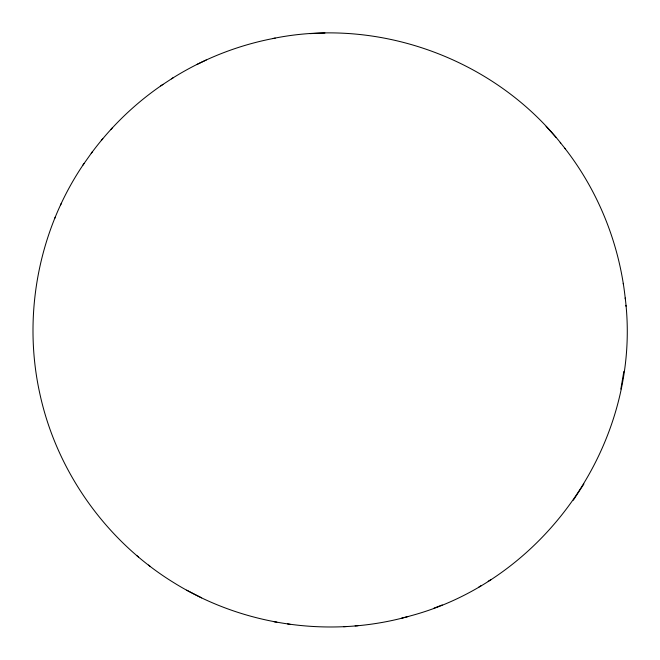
<?xml version="1.0" encoding="UTF-8"?>
<svg xmlns="http://www.w3.org/2000/svg" width="660" height="660" viewBox="0 0 660 660"><rect width="100%" height="100%" fill="white"/><g stroke="black" fill="none" stroke-linecap="round" stroke-linejoin="round"><path stroke-width="0.99" d="M84.01 163.556C38.701 229.828 22.498 314.828 39.732 393.195C56.438 471.166 106.111 541.175 174.083 582.846C243.862 626.191 331.922 638.542 410.858 615.763C547.181 579.15 642.716 438.685 625.218 297.982M620.862 389.07L623.857 371.399M54.772 218.311L55.415 216.851M60.662 204.856L61.314 203.362M573.334 500.189L583.902 483.97M91.253 153.351C111.037 126.571 135.366 103.117 162.938 84.43M82.863 165.198L92.375 151.742M110.731 129.649L112.15 128.048M101.293 140.431L102.778 138.757M171.443 78.87C203.008 58.864 238.458 44.938 275.203 38.123M160.743 85.882L173.349 77.616M478.888 587.012L481.321 585.535M488.218 581.295L491.032 579.579M206.225 60.01L196.754 64.548M442.216 604.964L433.991 608.165M401.445 618.238L408.136 616.506M272.968 38.511C378.502 16.863 493.531 58.765 560.703 143.005M343.662 626.719L346.912 626.497M355.113 625.903L357.918 625.713M324.951 33L309.928 33.635M273.974 621.72L276.845 622.19M287.603 623.939L290.276 624.385M186.681 590.172L201.638 597.861M148.525 565.059L149.96 566.239M137.115 555.844L138.509 556.999M546.101 126.349L555.967 137.329M564.828 148.269C598.521 191.507 619.567 244.349 625.301 298.84M560.208 142.428L565.29 148.805M625.911 305.332L626.002 306.248M623.271 283.338L623.345 284.056"/></g></svg>
